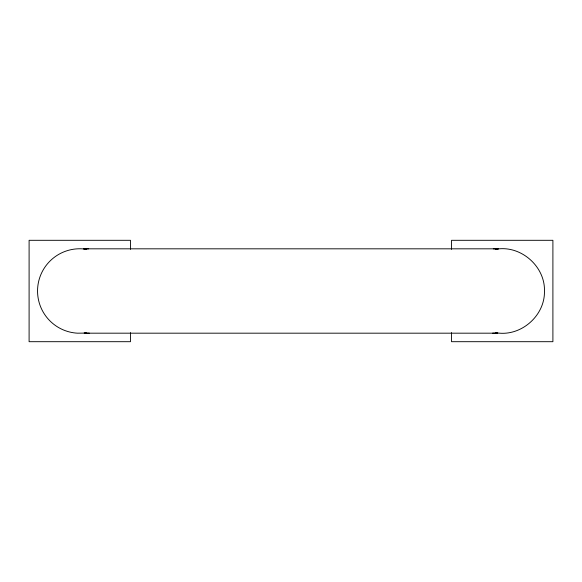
<?xml version="1.0" encoding="UTF-8"?>
<svg xmlns="http://www.w3.org/2000/svg" width="582" height="582" viewBox="0 0 582 582"><rect width="100%" height="100%" fill="white"/><g stroke="black" fill="none" stroke-linecap="round" stroke-linejoin="round"><path stroke-width="0.87" d="M495.493 249.343C520.257 244.52 545.363 266.149 544.454 291.327C544.948 316.164 520.177 337.334 495.726 332.664M83.539 248.863L88.682 248.82M89.315 333.137L84.164 333.18L497.836 333.18L492.685 333.137M83.772 248.82L498.228 248.82M493.318 248.82L498.461 248.863M451.523 249.358L451.523 240.308L552.9 240.308L552.9 341.692L451.523 341.692L451.523 332.642M130.477 249.358L130.477 240.308L29.1 240.308L29.1 341.692L130.477 341.692L130.477 332.642M86.281 332.737A42.239 42.239 0 0 1 82.768 333.137L77.464 333.18A42.239 42.239 0 0 1 37.794 286.468A42.239 42.239 0 0 1 86.514 249.3"/></g></svg>
